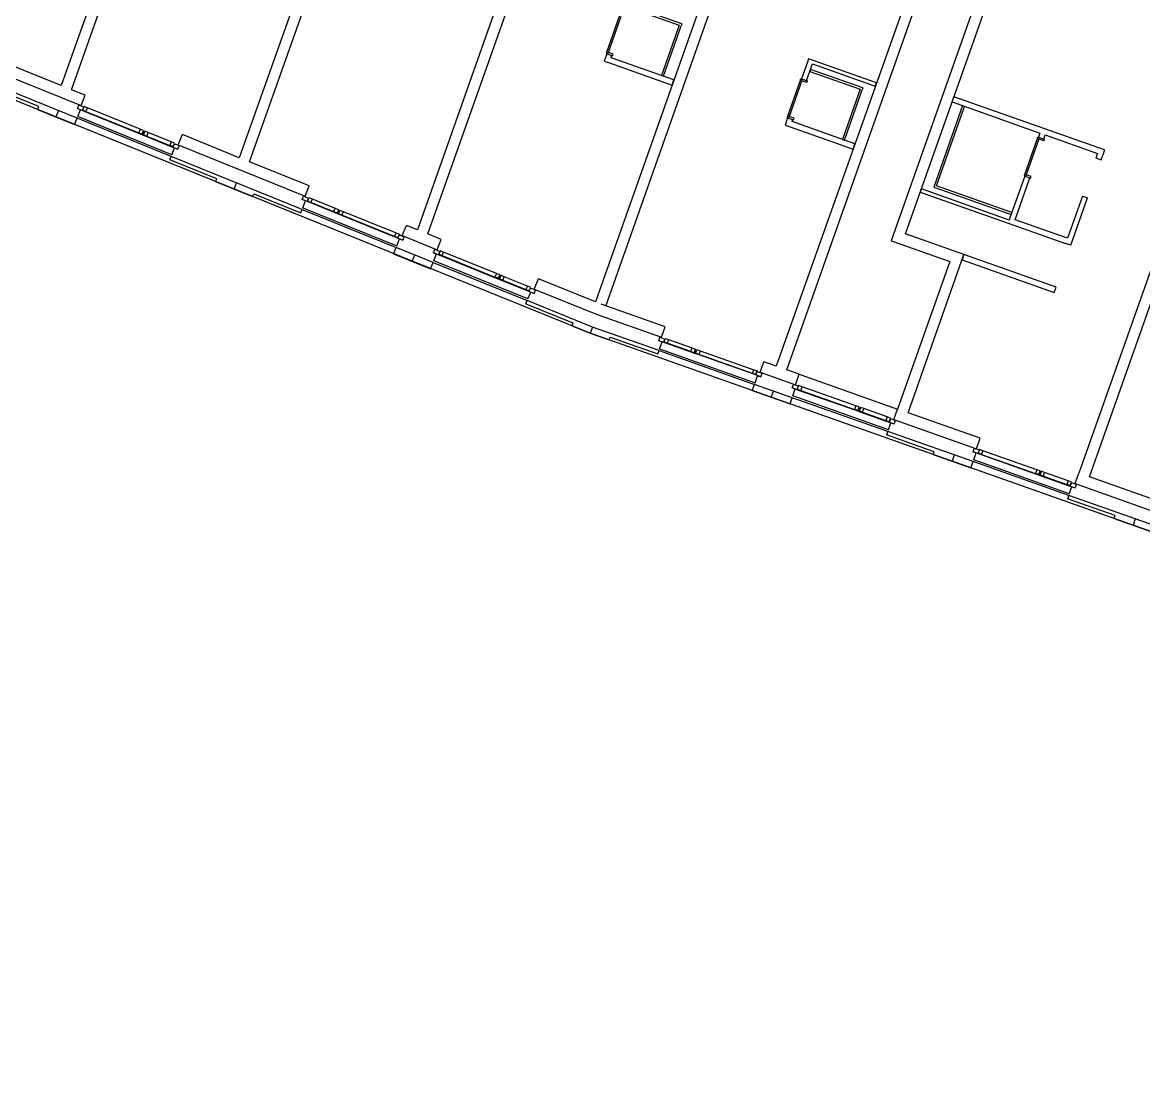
# Model space of a CAD drawing. Header units: metres. Extents: x 2681598 to 2681800, y 1249481 to 1249590.
# Drawn here: x 2681689.14 to 2681714.41, y 1249492.32 to 1249515.99 of the extents above; entities that cross this region are included whole.
import ezdxf

# ---------------------------------------------------------------- set-up
doc = ezdxf.new("R2010")
doc.units = ezdxf.units.M
doc.layers.add('flaeche', color=7, linetype='Continuous', true_color=0xffffff)
doc.layers.add('linien', color=7, linetype='Continuous', true_color=0x000000)

msp = doc.modelspace()

# ---------------------------------------------------------------- linework, layer by layer
at = {"layer": 'flaeche'}
msp.add_lwpolyline([(2681746.873, 1249492.32), (2681740.641, 1249494.59), (2681740.546, 1249494.32), (2681740.391, 1249494.375), (2681740.416, 1249494.444), (2681725.599, 1249499.675), (2681725.893, 1249500.511), (2681701.936, 1249508.982), (2681653.784, 1249528.486)], dxfattribs=at)
at = {"layer": 'linien'}
for p, q in [((2681701.936, 1249508.982), (2681598.478, 1249550.888)), ((2681694.114, 1249526.156), (2681690.016, 1249514.565)), ((2681690.248, 1249514.471), (2681694.35, 1249526.073)), ((2681698.191, 1249524.714), (2681694.028, 1249512.94)), ((2681694.26, 1249512.846), (2681698.427, 1249524.631)), ((2681702.269, 1249523.273), (2681698.041, 1249511.315)), ((2681698.273, 1249511.221), (2681702.505, 1249523.189)), ((2681706.347, 1249521.831), (2681702.054, 1249509.689)), ((2681702.286, 1249509.595), (2681706.582, 1249521.748)), ((2681710.382, 1249520.27), (2681706.129, 1249508.241)), ((2681706.365, 1249508.158), (2681710.618, 1249520.187)), ((2681711.691, 1249519.471), (2681708.72, 1249511.069)), ((2681709.039, 1249511.222), (2681711.926, 1249519.387)), ((2681702.809, 1249516.325), (2681703.94, 1249515.925)), ((2681704.004, 1249515.956), (2681702.826, 1249516.373)), ((2681716.691, 1249516.415), (2681712.949, 1249505.83)), ((2681713.184, 1249505.747), (2681716.927, 1249516.331)), ((2681702.595, 1249516.141), (2681702.302, 1249515.311)), ((2681702.34, 1249515.298), (2681702.633, 1249516.128)), ((2681703.94, 1249515.925), (2681703.54, 1249514.794)), ((2681703.588, 1249514.777), (2681703.988, 1249515.909)), ((2681704.004, 1249515.956), (2681703.988, 1249515.909)), ((2681702.308, 1249515.283), (2681702.25, 1249515.118)), ((2681702.302, 1249515.311), (2681702.294, 1249515.288)), ((2681702.294, 1249515.288), (2681702.308, 1249515.283)), ((2681702.34, 1249515.298), (2681702.302, 1249515.311)), ((2681702.308, 1249515.283), (2681702.426, 1249515.241)), ((2681702.308, 1249515.283), (2681702.44, 1249515.236)), ((2681702.308, 1249515.283), (2681702.426, 1249515.241)), ((2681702.345, 1249515.312), (2681702.34, 1249515.298)), ((2681702.453, 1249515.274), (2681702.345, 1249515.312)), ((2681702.409, 1249515.194), (2681702.426, 1249515.241)), ((2681702.44, 1249515.236), (2681702.453, 1249515.274)), ((2681690.016, 1249514.565), (2681688.731, 1249515.085)), ((2681702.25, 1249515.118), (2681702.367, 1249515.076)), ((2681702.367, 1249515.076), (2681703.782, 1249514.576)), ((2681703.823, 1249514.694), (2681702.409, 1249515.194)), ((2681706.829, 1249515.095), (2681706.696, 1249514.718)), ((2681706.813, 1249514.676), (2681706.947, 1249515.053)), ((2681706.854, 1249515.166), (2681706.829, 1249515.095)), ((2681708.386, 1249514.624), (2681706.854, 1249515.166)), ((2681706.947, 1249515.053), (2681708.361, 1249514.553)), ((2681688.638, 1249514.854), (2681690.461, 1249514.115)), ((2681703.54, 1249514.794), (2681703.588, 1249514.777)), ((2681703.782, 1249514.576), (2681703.823, 1249514.694)), ((2681706.673, 1249514.699), (2681706.38, 1249513.87)), ((2681706.673, 1249514.699), (2681706.681, 1249514.723)), ((2681706.711, 1249514.686), (2681706.673, 1249514.699)), ((2681706.681, 1249514.723), (2681706.696, 1249514.718)), ((2681706.696, 1249514.718), (2681706.813, 1249514.676)), ((2681706.696, 1249514.718), (2681706.828, 1249514.671)), ((2681706.696, 1249514.718), (2681706.813, 1249514.676)), ((2681706.903, 1249514.931), (2681706.887, 1249514.884)), ((2681706.887, 1249514.884), (2681708.018, 1249514.484)), ((2681708.082, 1249514.514), (2681706.903, 1249514.931)), ((2681689.507, 1249514.091), (2681688.448, 1249514.521)), ((2681690.371, 1249513.828), (2681688.478, 1249514.595)), ((2681690.555, 1249514.347), (2681690.248, 1249514.471)), ((2681706.417, 1249513.856), (2681706.711, 1249514.686)), ((2681706.706, 1249514.672), (2681706.711, 1249514.686)), ((2681706.814, 1249514.633), (2681706.706, 1249514.672)), ((2681706.828, 1249514.671), (2681706.814, 1249514.633)), ((2681708.018, 1249514.484), (2681707.618, 1249513.352)), ((2681707.665, 1249513.336), (2681708.065, 1249514.467)), ((2681708.082, 1249514.514), (2681708.065, 1249514.467)), ((2681708.361, 1249514.553), (2681708.386, 1249514.624)), ((2681690.461, 1249514.115), (2681690.555, 1249514.347)), ((2681690.461, 1249514.115), (2681690.555, 1249514.347)), ((2681710.091, 1249514.196), (2681710.133, 1249514.314)), ((2681710.091, 1249514.196), (2681712.071, 1249513.496)), ((2681713.527, 1249513.114), (2681710.133, 1249514.314)), ((2681689.481, 1249514.027), (2681689.507, 1249514.091)), ((2681689.481, 1249514.027), (2681690.315, 1249513.689)), ((2681689.898, 1249513.858), (2681689.954, 1249513.997)), ((2681690.38, 1249514.049), (2681690.411, 1249514.125)), ((2681690.38, 1249514.049), (2681690.535, 1249513.986)), ((2681690.449, 1249514.021), (2681690.38, 1249514.049)), ((2681690.386, 1249513.865), (2681690.449, 1249514.021)), ((2681690.411, 1249514.125), (2681690.415, 1249514.134)), ((2681690.522, 1249514.08), (2681690.411, 1249514.125)), ((2681690.528, 1249514.094), (2681690.495, 1249514.013)), ((2681690.495, 1249514.013), (2681690.522, 1249514.08)), ((2681690.539, 1249513.996), (2681690.495, 1249514.013)), ((2681690.495, 1249514.013), (2681690.57, 1249513.983)), ((2681690.603, 1249514.064), (2681690.528, 1249514.094)), ((2681690.535, 1249513.986), (2681690.539, 1249513.996)), ((2681690.535, 1249513.986), (2681691.79, 1249513.477)), ((2681690.57, 1249513.983), (2681690.603, 1249514.064)), ((2681690.57, 1249513.983), (2681691.763, 1249513.5)), ((2681691.796, 1249513.581), (2681690.603, 1249514.064)), ((2681710.327, 1249514.113), (2681709.677, 1249512.275)), ((2681709.74, 1249512.305), (2681710.374, 1249514.096)), ((2681710.374, 1249514.096), (2681710.327, 1249514.113)), ((2681690.315, 1249513.689), (2681690.371, 1249513.828)), ((2681690.315, 1249513.689), (2681690.371, 1249513.828)), ((2681692.49, 1249512.969), (2681690.371, 1249513.828)), ((2681692.505, 1249513.006), (2681690.386, 1249513.865)), ((2681706.385, 1249513.841), (2681706.327, 1249513.676)), ((2681706.38, 1249513.87), (2681706.371, 1249513.846)), ((2681706.371, 1249513.846), (2681706.385, 1249513.841)), ((2681706.38, 1249513.87), (2681706.417, 1249513.856)), ((2681706.385, 1249513.841), (2681706.503, 1249513.799)), ((2681706.385, 1249513.841), (2681706.517, 1249513.794)), ((2681706.385, 1249513.841), (2681706.503, 1249513.799)), ((2681706.422, 1249513.87), (2681706.417, 1249513.856)), ((2681706.531, 1249513.832), (2681706.422, 1249513.87)), ((2681706.487, 1249513.752), (2681706.503, 1249513.799)), ((2681707.901, 1249513.252), (2681706.487, 1249513.752)), ((2681706.517, 1249513.794), (2681706.531, 1249513.832)), ((2681691.796, 1249513.581), (2681691.763, 1249513.5)), ((2681691.763, 1249513.5), (2681691.838, 1249513.469)), ((2681691.794, 1249513.487), (2681691.79, 1249513.477)), ((2681691.79, 1249513.477), (2681691.848, 1249513.454)), ((2681691.838, 1249513.469), (2681691.794, 1249513.487)), ((2681691.871, 1249513.55), (2681691.796, 1249513.581)), ((2681691.838, 1249513.469), (2681691.871, 1249513.55)), ((2681691.865, 1249513.536), (2681691.838, 1249513.469)), ((2681691.848, 1249513.454), (2681691.905, 1249513.431)), ((2681691.898, 1249513.539), (2681691.865, 1249513.458)), ((2681691.879, 1249513.53), (2681691.865, 1249513.536)), ((2681691.865, 1249513.458), (2681691.892, 1249513.525)), ((2681691.909, 1249513.441), (2681691.865, 1249513.458)), ((2681691.865, 1249513.458), (2681691.94, 1249513.428)), ((2681691.892, 1249513.525), (2681691.879, 1249513.53)), ((2681691.973, 1249513.509), (2681691.898, 1249513.539)), ((2681691.905, 1249513.431), (2681691.909, 1249513.441)), ((2681691.905, 1249513.431), (2681692.488, 1249513.195)), ((2681691.94, 1249513.428), (2681691.973, 1249513.509)), ((2681692.494, 1249513.298), (2681691.973, 1249513.509)), ((2681692.65, 1249513.228), (2681692.744, 1249513.46)), ((2681692.65, 1249513.228), (2681692.744, 1249513.46)), ((2681694.028, 1249512.94), (2681692.744, 1249513.46)), ((2681706.327, 1249513.676), (2681706.445, 1249513.634)), ((2681706.445, 1249513.634), (2681707.859, 1249513.134)), ((2681712.071, 1249513.496), (2681712.037, 1249513.402)), ((2681712.155, 1249513.36), (2681712.189, 1249513.455)), ((2681712.189, 1249513.455), (2681713.367, 1249513.038)), ((2681691.94, 1249513.428), (2681692.461, 1249513.217)), ((2681692.494, 1249513.298), (2681692.461, 1249513.217)), ((2681692.461, 1249513.217), (2681692.536, 1249513.187)), ((2681692.492, 1249513.204), (2681692.488, 1249513.195)), ((2681692.488, 1249513.195), (2681692.644, 1249513.132)), ((2681692.536, 1249513.187), (2681692.492, 1249513.204)), ((2681692.569, 1249513.268), (2681692.494, 1249513.298)), ((2681692.536, 1249513.187), (2681692.569, 1249513.268)), ((2681692.563, 1249513.253), (2681692.536, 1249513.187)), ((2681692.674, 1249513.208), (2681692.563, 1249513.253)), ((2681692.644, 1249513.132), (2681692.674, 1249513.208)), ((2681692.65, 1249513.228), (2681695.509, 1249512.07)), ((2681692.674, 1249513.208), (2681692.678, 1249513.217)), ((2681707.618, 1249513.352), (2681707.665, 1249513.336)), ((2681707.859, 1249513.134), (2681707.901, 1249513.252)), ((2681712.015, 1249513.384), (2681711.722, 1249512.554)), ((2681711.759, 1249512.54), (2681712.053, 1249513.37)), ((2681712.015, 1249513.384), (2681712.023, 1249513.407)), ((2681712.053, 1249513.37), (2681712.015, 1249513.384)), ((2681712.023, 1249513.407), (2681712.037, 1249513.402)), ((2681712.037, 1249513.402), (2681712.155, 1249513.36)), ((2681712.037, 1249513.402), (2681712.169, 1249513.355)), ((2681712.037, 1249513.402), (2681712.155, 1249513.36)), ((2681712.048, 1249513.356), (2681712.053, 1249513.37)), ((2681712.156, 1249513.318), (2681712.048, 1249513.356)), ((2681712.169, 1249513.355), (2681712.156, 1249513.318)), ((2681692.46, 1249512.895), (2681692.49, 1249512.969)), ((2681695.444, 1249511.773), (2681692.49, 1249512.969)), ((2681692.505, 1249513.006), (2681692.568, 1249513.162)), ((2681692.568, 1249513.162), (2681692.644, 1249513.132)), ((2681713.367, 1249513.038), (2681713.33, 1249512.934)), ((2681713.33, 1249512.934), (2681713.448, 1249512.893)), ((2681713.33, 1249512.934), (2681713.448, 1249512.893)), ((2681713.448, 1249512.893), (2681713.485, 1249512.996)), ((2681713.527, 1249513.114), (2681713.485, 1249512.996)), ((2681693.52, 1249512.466), (2681692.46, 1249512.895)), ((2681695.603, 1249512.302), (2681694.26, 1249512.846)), ((2681693.494, 1249512.401), (2681693.52, 1249512.466)), ((2681711.727, 1249512.525), (2681711.394, 1249511.582)), ((2681711.512, 1249511.541), (2681711.845, 1249512.484)), ((2681711.722, 1249512.554), (2681711.713, 1249512.53)), ((2681711.713, 1249512.53), (2681711.727, 1249512.525)), ((2681711.722, 1249512.554), (2681711.759, 1249512.54)), ((2681711.727, 1249512.525), (2681711.845, 1249512.484)), ((2681711.727, 1249512.525), (2681711.859, 1249512.479)), ((2681711.727, 1249512.525), (2681711.845, 1249512.484)), ((2681711.764, 1249512.555), (2681711.759, 1249512.54)), ((2681711.873, 1249512.516), (2681711.764, 1249512.555)), ((2681711.859, 1249512.479), (2681711.873, 1249512.516)), ((2681693.494, 1249512.401), (2681694.328, 1249512.063)), ((2681693.911, 1249512.232), (2681693.967, 1249512.371)), ((2681695.509, 1249512.07), (2681695.603, 1249512.302)), ((2681695.509, 1249512.07), (2681695.603, 1249512.302)), ((2681709.398, 1249512.235), (2681709.373, 1249512.165)), ((2681711.377, 1249511.535), (2681709.398, 1249512.235)), ((2681709.677, 1249512.275), (2681709.724, 1249512.258)), ((2681709.724, 1249512.258), (2681711.421, 1249511.658)), ((2681711.437, 1249511.705), (2681709.74, 1249512.305)), ((2681694.328, 1249512.063), (2681694.354, 1249512.128)), ((2681694.354, 1249512.128), (2681695.414, 1249511.699)), ((2681695.447, 1249511.996), (2681695.477, 1249512.072)), ((2681695.602, 1249511.934), (2681695.447, 1249511.996)), ((2681695.522, 1249511.966), (2681695.447, 1249511.996)), ((2681695.459, 1249511.81), (2681695.522, 1249511.966)), ((2681695.477, 1249512.072), (2681695.481, 1249512.082)), ((2681695.477, 1249512.072), (2681695.589, 1249512.027)), ((2681695.562, 1249511.961), (2681695.595, 1249512.042)), ((2681695.589, 1249512.027), (2681695.562, 1249511.961)), ((2681695.562, 1249511.961), (2681695.606, 1249511.943)), ((2681695.637, 1249511.931), (2681695.562, 1249511.961)), ((2681695.595, 1249512.042), (2681695.67, 1249512.012)), ((2681695.606, 1249511.943), (2681695.602, 1249511.934)), ((2681696.185, 1249511.697), (2681695.602, 1249511.934)), ((2681695.67, 1249512.012), (2681695.637, 1249511.931)), ((2681696.158, 1249511.72), (2681695.637, 1249511.931)), ((2681695.67, 1249512.012), (2681696.191, 1249511.801)), ((2681709.373, 1249512.165), (2681711.352, 1249511.465)), ((2681713.027, 1249512.076), (2681712.69, 1249511.124)), ((2681712.767, 1249510.965), (2681713.145, 1249512.035)), ((2681713.027, 1249512.076), (2681713.145, 1249512.035)), ((2681713.027, 1249512.076), (2681713.145, 1249512.035)), ((2681695.414, 1249511.699), (2681695.444, 1249511.773)), ((2681695.444, 1249511.773), (2681697.563, 1249510.915)), ((2681695.459, 1249511.81), (2681697.578, 1249510.952)), ((2681696.158, 1249511.72), (2681696.191, 1249511.801)), ((2681696.233, 1249511.689), (2681696.158, 1249511.72)), ((2681696.185, 1249511.697), (2681696.189, 1249511.707)), ((2681696.242, 1249511.674), (2681696.185, 1249511.697)), ((2681696.189, 1249511.707), (2681696.233, 1249511.689)), ((2681696.191, 1249511.801), (2681696.266, 1249511.77)), ((2681696.266, 1249511.77), (2681696.233, 1249511.689)), ((2681696.233, 1249511.689), (2681696.26, 1249511.756)), ((2681696.3, 1249511.651), (2681696.242, 1249511.674)), ((2681696.26, 1249511.678), (2681696.293, 1249511.759)), ((2681696.26, 1249511.756), (2681696.273, 1249511.75)), ((2681696.287, 1249511.745), (2681696.26, 1249511.678)), ((2681696.26, 1249511.678), (2681696.304, 1249511.661)), ((2681696.335, 1249511.648), (2681696.26, 1249511.678)), ((2681696.273, 1249511.75), (2681696.287, 1249511.745)), ((2681696.293, 1249511.759), (2681696.368, 1249511.729)), ((2681696.368, 1249511.729), (2681696.335, 1249511.648)), ((2681696.368, 1249511.729), (2681697.561, 1249511.246)), ((2681711.437, 1249511.705), (2681711.421, 1249511.658)), ((2681696.304, 1249511.661), (2681696.3, 1249511.651)), ((2681697.555, 1249511.142), (2681696.3, 1249511.651)), ((2681697.528, 1249511.165), (2681696.335, 1249511.648)), ((2681697.698, 1249511.184), (2681697.792, 1249511.415)), ((2681697.698, 1249511.184), (2681697.792, 1249511.415)), ((2681698.041, 1249511.315), (2681697.792, 1249511.415)), ((2681711.352, 1249511.465), (2681712.649, 1249511.006)), ((2681711.394, 1249511.582), (2681711.377, 1249511.535)), ((2681712.69, 1249511.124), (2681711.512, 1249511.541)), ((2681697.528, 1249511.165), (2681697.561, 1249511.246)), ((2681697.603, 1249511.134), (2681697.528, 1249511.165)), ((2681697.561, 1249511.246), (2681697.636, 1249511.215)), ((2681697.636, 1249511.215), (2681697.603, 1249511.134)), ((2681697.603, 1249511.134), (2681697.63, 1249511.201)), ((2681697.63, 1249511.201), (2681697.741, 1249511.155)), ((2681697.698, 1249511.184), (2681698.486, 1249510.864)), ((2681697.741, 1249511.155), (2681697.745, 1249511.165)), ((2681698.58, 1249511.096), (2681698.273, 1249511.221)), ((2681710.123, 1249510.838), (2681709.039, 1249511.222)), ((2681697.506, 1249510.776), (2681697.563, 1249510.915)), ((2681697.506, 1249510.776), (2681697.563, 1249510.915)), ((2681697.555, 1249511.142), (2681697.559, 1249511.152)), ((2681697.71, 1249511.079), (2681697.555, 1249511.142)), ((2681697.559, 1249511.152), (2681697.603, 1249511.134)), ((2681698.397, 1249510.577), (2681697.563, 1249510.915)), ((2681697.578, 1249510.952), (2681697.641, 1249511.108)), ((2681697.641, 1249511.108), (2681697.71, 1249511.079)), ((2681697.71, 1249511.079), (2681697.741, 1249511.155)), ((2681698.486, 1249510.864), (2681698.58, 1249511.096)), ((2681698.486, 1249510.864), (2681698.58, 1249511.096)), ((2681708.72, 1249511.069), (2681708.956, 1249510.986)), ((2681708.956, 1249510.986), (2681710.04, 1249510.603)), ((2681712.767, 1249510.965), (2681712.649, 1249511.006)), ((2681697.506, 1249510.776), (2681698.34, 1249510.438)), ((2681697.923, 1249510.607), (2681697.98, 1249510.746)), ((2681698.405, 1249510.798), (2681698.436, 1249510.874)), ((2681698.405, 1249510.798), (2681698.561, 1249510.735)), ((2681698.475, 1249510.77), (2681698.405, 1249510.798)), ((2681698.412, 1249510.614), (2681698.475, 1249510.77)), ((2681698.436, 1249510.874), (2681698.44, 1249510.883)), ((2681698.547, 1249510.829), (2681698.436, 1249510.874)), ((2681698.553, 1249510.844), (2681698.521, 1249510.763)), ((2681698.521, 1249510.763), (2681698.547, 1249510.829)), ((2681698.565, 1249510.745), (2681698.521, 1249510.763)), ((2681698.521, 1249510.763), (2681698.596, 1249510.732)), ((2681698.628, 1249510.813), (2681698.553, 1249510.844)), ((2681698.561, 1249510.735), (2681698.565, 1249510.745)), ((2681698.561, 1249510.735), (2681699.816, 1249510.227)), ((2681698.596, 1249510.732), (2681698.628, 1249510.813)), ((2681698.596, 1249510.732), (2681699.789, 1249510.249)), ((2681699.822, 1249510.33), (2681698.628, 1249510.813)), ((2681709.099, 1249507.191), (2681710.359, 1249510.755)), ((2681710.359, 1249510.755), (2681710.123, 1249510.838)), ((2681710.359, 1249510.755), (2681710.317, 1249510.637)), ((2681712.433, 1249510.022), (2681710.359, 1249510.755)), ((2681698.34, 1249510.438), (2681698.397, 1249510.577)), ((2681698.34, 1249510.438), (2681698.397, 1249510.577)), ((2681698.397, 1249510.577), (2681700.516, 1249509.719)), ((2681700.531, 1249509.756), (2681698.412, 1249510.614)), ((2681710.04, 1249510.603), (2681708.863, 1249507.275)), ((2681710.317, 1249510.637), (2681712.392, 1249509.904)), ((2681699.822, 1249510.33), (2681699.789, 1249510.249)), ((2681699.789, 1249510.249), (2681699.864, 1249510.219)), ((2681699.82, 1249510.236), (2681699.816, 1249510.227)), ((2681699.816, 1249510.227), (2681699.873, 1249510.203)), ((2681699.864, 1249510.219), (2681699.82, 1249510.236)), ((2681699.897, 1249510.3), (2681699.822, 1249510.33)), ((2681699.864, 1249510.219), (2681699.897, 1249510.3)), ((2681699.891, 1249510.285), (2681699.864, 1249510.219)), ((2681699.873, 1249510.203), (2681699.931, 1249510.18)), ((2681699.923, 1249510.289), (2681699.891, 1249510.208)), ((2681699.904, 1249510.279), (2681699.891, 1249510.285)), ((2681699.891, 1249510.208), (2681699.917, 1249510.274)), ((2681699.935, 1249510.19), (2681699.891, 1249510.208)), ((2681699.891, 1249510.208), (2681699.966, 1249510.177)), ((2681699.917, 1249510.274), (2681699.904, 1249510.279)), ((2681699.999, 1249510.258), (2681699.923, 1249510.289)), ((2681699.931, 1249510.18), (2681699.935, 1249510.19)), ((2681699.931, 1249510.18), (2681700.514, 1249509.944)), ((2681699.966, 1249510.177), (2681699.999, 1249510.258)), ((2681699.966, 1249510.177), (2681700.487, 1249509.966)), ((2681700.519, 1249510.047), (2681699.999, 1249510.258)), ((2681700.676, 1249509.978), (2681700.77, 1249510.209)), ((2681700.676, 1249509.978), (2681700.77, 1249510.209)), ((2681702.054, 1249509.689), (2681700.77, 1249510.209)), ((2681700.519, 1249510.047), (2681700.487, 1249509.966)), ((2681700.487, 1249509.966), (2681700.562, 1249509.936)), ((2681700.518, 1249509.954), (2681700.514, 1249509.944)), ((2681700.514, 1249509.944), (2681700.669, 1249509.881)), ((2681700.562, 1249509.936), (2681700.518, 1249509.954)), ((2681700.595, 1249510.017), (2681700.519, 1249510.047)), ((2681700.531, 1249509.756), (2681700.594, 1249509.911)), ((2681700.562, 1249509.936), (2681700.595, 1249510.017)), ((2681700.589, 1249510.002), (2681700.562, 1249509.936)), ((2681700.7, 1249509.957), (2681700.589, 1249510.002)), ((2681700.594, 1249509.911), (2681700.669, 1249509.881)), ((2681700.669, 1249509.881), (2681700.7, 1249509.957)), ((2681700.676, 1249509.978), (2681702.096, 1249509.402)), ((2681700.7, 1249509.957), (2681700.703, 1249509.966)), ((2681712.392, 1249509.904), (2681712.433, 1249510.022)), ((2681700.486, 1249509.645), (2681700.516, 1249509.719)), ((2681700.486, 1249509.645), (2681701.545, 1249509.215)), ((2681701.989, 1249509.122), (2681700.516, 1249509.719)), ((2681702.096, 1249509.402), (2681703.539, 1249508.892)), ((2681703.622, 1249509.128), (2681702.184, 1249509.636)), ((2681701.545, 1249509.215), (2681701.519, 1249509.15)), ((2681701.519, 1249509.15), (2681701.936, 1249508.982)), ((2681701.989, 1249509.122), (2681701.936, 1249508.982)), ((2681701.936, 1249508.982), (2681702.36, 1249508.832)), ((2681722.324, 1249501.773), (2681701.936, 1249508.982)), ((2681703.487, 1249508.592), (2681701.989, 1249509.122)), ((2681702.36, 1249508.832), (2681702.384, 1249508.898)), ((2681702.384, 1249508.898), (2681703.46, 1249508.517)), ((2681703.48, 1249508.815), (2681703.507, 1249508.893)), ((2681703.507, 1249508.893), (2681703.51, 1249508.902)), ((2681703.507, 1249508.893), (2681703.62, 1249508.853)), ((2681703.539, 1249508.892), (2681703.622, 1249509.128)), ((2681703.539, 1249508.892), (2681703.622, 1249509.128)), ((2681703.638, 1249508.76), (2681703.48, 1249508.815)), ((2681703.556, 1249508.788), (2681703.48, 1249508.815)), ((2681703.5, 1249508.63), (2681703.556, 1249508.788)), ((2681703.5, 1249508.63), (2681705.653, 1249507.869)), ((2681703.596, 1249508.785), (2681703.625, 1249508.868)), ((2681703.62, 1249508.853), (2681703.596, 1249508.785)), ((2681703.596, 1249508.785), (2681703.641, 1249508.77)), ((2681703.673, 1249508.758), (2681703.596, 1249508.785)), ((2681703.625, 1249508.868), (2681703.702, 1249508.841)), ((2681703.641, 1249508.77), (2681703.638, 1249508.76)), ((2681704.231, 1249508.55), (2681703.638, 1249508.76)), ((2681703.702, 1249508.841), (2681703.673, 1249508.758)), ((2681704.203, 1249508.571), (2681703.673, 1249508.758)), ((2681703.702, 1249508.841), (2681704.232, 1249508.654)), ((2681704.203, 1249508.571), (2681704.232, 1249508.654)), ((2681704.232, 1249508.654), (2681704.308, 1249508.627)), ((2681703.46, 1249508.517), (2681703.487, 1249508.592)), ((2681703.487, 1249508.592), (2681705.639, 1249507.831)), ((2681704.279, 1249508.544), (2681704.203, 1249508.571)), ((2681704.231, 1249508.55), (2681704.234, 1249508.56)), ((2681704.289, 1249508.529), (2681704.231, 1249508.55)), ((2681704.234, 1249508.56), (2681704.279, 1249508.544)), ((2681704.308, 1249508.627), (2681704.279, 1249508.544)), ((2681704.279, 1249508.544), (2681704.303, 1249508.611)), ((2681704.348, 1249508.509), (2681704.289, 1249508.529)), ((2681704.303, 1249508.611), (2681704.316, 1249508.607)), ((2681704.306, 1249508.534), (2681704.335, 1249508.617)), ((2681704.33, 1249508.602), (2681704.306, 1249508.534)), ((2681704.306, 1249508.534), (2681704.351, 1249508.519)), ((2681704.383, 1249508.507), (2681704.306, 1249508.534)), ((2681704.316, 1249508.607), (2681704.33, 1249508.602)), ((2681704.335, 1249508.617), (2681704.412, 1249508.59)), ((2681704.351, 1249508.519), (2681704.348, 1249508.509)), ((2681705.622, 1249508.058), (2681704.348, 1249508.509)), ((2681704.412, 1249508.59), (2681704.383, 1249508.507)), ((2681705.593, 1249508.079), (2681704.383, 1249508.507)), ((2681704.412, 1249508.59), (2681705.623, 1249508.162)), ((2681705.593, 1249508.079), (2681705.623, 1249508.162)), ((2681705.623, 1249508.162), (2681705.699, 1249508.135)), ((2681705.699, 1249508.135), (2681705.67, 1249508.052)), ((2681705.763, 1249508.106), (2681705.846, 1249508.341)), ((2681705.763, 1249508.106), (2681705.846, 1249508.341)), ((2681706.129, 1249508.241), (2681705.846, 1249508.341)), ((2681706.648, 1249508.058), (2681706.365, 1249508.158)), ((2681705.67, 1249508.052), (2681705.593, 1249508.079)), ((2681705.622, 1249508.058), (2681705.625, 1249508.068)), ((2681705.779, 1249508.002), (2681705.622, 1249508.058)), ((2681705.625, 1249508.068), (2681705.67, 1249508.052)), ((2681705.653, 1249507.869), (2681705.709, 1249508.027)), ((2681705.67, 1249508.052), (2681705.694, 1249508.12)), ((2681705.694, 1249508.12), (2681705.807, 1249508.08)), ((2681705.709, 1249508.027), (2681705.779, 1249508.002)), ((2681705.763, 1249508.106), (2681706.564, 1249507.822)), ((2681705.779, 1249508.002), (2681705.807, 1249508.08)), ((2681705.807, 1249508.08), (2681705.81, 1249508.089)), ((2681706.564, 1249507.822), (2681706.648, 1249508.058)), ((2681706.564, 1249507.822), (2681706.648, 1249508.058)), ((2681706.648, 1249508.058), (2681708.863, 1249507.275)), ((2681705.589, 1249507.69), (2681705.639, 1249507.831)), ((2681705.589, 1249507.69), (2681705.639, 1249507.831)), ((2681705.589, 1249507.69), (2681706.438, 1249507.39)), ((2681706.488, 1249507.531), (2681705.639, 1249507.831)), ((2681706.014, 1249507.54), (2681706.064, 1249507.681)), ((2681706.487, 1249507.752), (2681706.514, 1249507.83)), ((2681706.487, 1249507.752), (2681706.644, 1249507.696)), ((2681706.557, 1249507.727), (2681706.487, 1249507.752)), ((2681706.501, 1249507.569), (2681706.557, 1249507.727)), ((2681706.514, 1249507.83), (2681706.517, 1249507.839)), ((2681706.627, 1249507.79), (2681706.514, 1249507.83)), ((2681706.632, 1249507.805), (2681706.603, 1249507.722)), ((2681706.603, 1249507.722), (2681706.627, 1249507.79)), ((2681706.648, 1249507.706), (2681706.603, 1249507.722)), ((2681706.603, 1249507.722), (2681706.68, 1249507.695)), ((2681706.709, 1249507.778), (2681706.632, 1249507.805)), ((2681706.644, 1249507.696), (2681706.648, 1249507.706)), ((2681706.644, 1249507.696), (2681707.919, 1249507.246)), ((2681706.68, 1249507.695), (2681706.709, 1249507.778)), ((2681706.68, 1249507.695), (2681707.89, 1249507.267)), ((2681707.92, 1249507.35), (2681706.709, 1249507.778)), ((2681706.438, 1249507.39), (2681706.488, 1249507.531)), ((2681706.438, 1249507.39), (2681706.488, 1249507.531)), ((2681708.641, 1249506.77), (2681706.488, 1249507.531)), ((2681708.654, 1249506.808), (2681706.501, 1249507.569)), ((2681707.92, 1249507.35), (2681707.89, 1249507.267)), ((2681707.89, 1249507.267), (2681707.967, 1249507.24)), ((2681707.922, 1249507.256), (2681707.919, 1249507.246)), ((2681707.919, 1249507.246), (2681707.977, 1249507.225)), ((2681707.996, 1249507.323), (2681707.92, 1249507.35)), ((2681707.967, 1249507.24), (2681707.922, 1249507.256)), ((2681707.967, 1249507.24), (2681707.996, 1249507.323)), ((2681707.991, 1249507.307), (2681707.967, 1249507.24)), ((2681707.977, 1249507.225), (2681708.035, 1249507.205)), ((2681708.004, 1249507.303), (2681707.991, 1249507.307)), ((2681708.023, 1249507.313), (2681707.994, 1249507.23)), ((2681707.994, 1249507.23), (2681708.018, 1249507.298)), ((2681708.039, 1249507.215), (2681707.994, 1249507.23)), ((2681707.994, 1249507.23), (2681708.071, 1249507.203)), ((2681708.018, 1249507.298), (2681708.004, 1249507.303)), ((2681708.1, 1249507.286), (2681708.023, 1249507.313)), ((2681708.035, 1249507.205), (2681708.039, 1249507.215)), ((2681708.035, 1249507.205), (2681708.628, 1249506.995)), ((2681708.071, 1249507.203), (2681708.1, 1249507.286)), ((2681708.071, 1249507.203), (2681708.6, 1249507.016)), ((2681708.63, 1249507.099), (2681708.1, 1249507.286)), ((2681708.78, 1249507.039), (2681708.863, 1249507.275)), ((2681708.78, 1249507.039), (2681708.863, 1249507.275)), ((2681710.725, 1249506.616), (2681709.099, 1249507.191)), ((2681708.63, 1249507.099), (2681708.6, 1249507.016)), ((2681708.6, 1249507.016), (2681708.677, 1249506.989)), ((2681708.632, 1249507.005), (2681708.628, 1249506.995)), ((2681708.628, 1249506.995), (2681708.786, 1249506.939)), ((2681708.706, 1249507.072), (2681708.63, 1249507.099)), ((2681708.677, 1249506.989), (2681708.632, 1249507.005)), ((2681708.654, 1249506.808), (2681708.71, 1249506.966)), ((2681708.677, 1249506.989), (2681708.706, 1249507.072)), ((2681708.701, 1249507.056), (2681708.677, 1249506.989)), ((2681708.814, 1249507.016), (2681708.701, 1249507.056)), ((2681708.71, 1249506.966), (2681708.786, 1249506.939)), ((2681708.78, 1249507.039), (2681710.642, 1249506.381)), ((2681708.786, 1249506.939), (2681708.814, 1249507.016)), ((2681708.814, 1249507.016), (2681708.817, 1249507.026)), ((2681708.641, 1249506.77), (2681708.614, 1249506.695)), ((2681709.69, 1249506.314), (2681708.614, 1249506.695)), ((2681710.566, 1249506.089), (2681708.641, 1249506.77)), ((2681710.642, 1249506.381), (2681710.725, 1249506.616)), ((2681710.642, 1249506.381), (2681710.725, 1249506.616)), ((2681710.564, 1249506.311), (2681710.592, 1249506.388)), ((2681710.592, 1249506.388), (2681710.595, 1249506.397)), ((2681710.705, 1249506.348), (2681710.592, 1249506.388)), ((2681710.71, 1249506.363), (2681710.681, 1249506.28)), ((2681710.786, 1249506.336), (2681710.71, 1249506.363)), ((2681709.667, 1249506.248), (2681709.69, 1249506.314)), ((2681709.667, 1249506.248), (2681710.516, 1249505.948)), ((2681710.141, 1249506.239), (2681710.091, 1249506.098)), ((2681710.564, 1249506.311), (2681710.722, 1249506.255)), ((2681710.635, 1249506.286), (2681710.564, 1249506.311)), ((2681710.579, 1249506.127), (2681710.635, 1249506.286)), ((2681712.732, 1249505.366), (2681710.579, 1249506.127)), ((2681710.681, 1249506.28), (2681710.705, 1249506.348)), ((2681710.726, 1249506.265), (2681710.681, 1249506.28)), ((2681710.681, 1249506.28), (2681710.757, 1249506.253)), ((2681710.722, 1249506.255), (2681710.726, 1249506.265)), ((2681710.722, 1249506.255), (2681711.996, 1249505.804)), ((2681710.757, 1249506.253), (2681710.786, 1249506.336)), ((2681710.757, 1249506.253), (2681711.968, 1249505.825)), ((2681711.997, 1249505.908), (2681710.786, 1249506.336)), ((2681710.516, 1249505.948), (2681710.566, 1249506.089)), ((2681710.516, 1249505.948), (2681710.566, 1249506.089)), ((2681712.718, 1249505.328), (2681710.566, 1249506.089)), ((2681711.997, 1249505.908), (2681711.968, 1249505.825)), ((2681712.074, 1249505.881), (2681711.997, 1249505.908)), ((2681712.044, 1249505.798), (2681712.074, 1249505.881)), ((2681712.068, 1249505.866), (2681712.044, 1249505.798)), ((2681712.082, 1249505.861), (2681712.068, 1249505.866)), ((2681712.101, 1249505.871), (2681712.072, 1249505.789)), ((2681712.072, 1249505.789), (2681712.096, 1249505.856)), ((2681712.096, 1249505.856), (2681712.082, 1249505.861)), ((2681712.177, 1249505.844), (2681712.101, 1249505.871)), ((2681711.968, 1249505.825), (2681712.044, 1249505.798)), ((2681712, 1249505.814), (2681711.996, 1249505.804)), ((2681711.996, 1249505.804), (2681712.055, 1249505.784)), ((2681712.044, 1249505.798), (2681712, 1249505.814)), ((2681712.055, 1249505.784), (2681712.113, 1249505.763)), ((2681712.117, 1249505.773), (2681712.072, 1249505.789)), ((2681712.072, 1249505.789), (2681712.148, 1249505.762)), ((2681712.113, 1249505.763), (2681712.117, 1249505.773)), ((2681712.113, 1249505.763), (2681712.706, 1249505.553)), ((2681712.148, 1249505.762), (2681712.177, 1249505.844)), ((2681712.148, 1249505.762), (2681712.678, 1249505.574)), ((2681712.707, 1249505.657), (2681712.177, 1249505.844)), ((2681712.707, 1249505.657), (2681712.678, 1249505.574)), ((2681712.784, 1249505.63), (2681712.707, 1249505.657)), ((2681712.754, 1249505.547), (2681712.784, 1249505.63)), ((2681712.778, 1249505.615), (2681712.754, 1249505.547)), ((2681712.891, 1249505.575), (2681712.778, 1249505.615)), ((2681712.865, 1249505.594), (2681712.949, 1249505.83)), ((2681712.865, 1249505.594), (2681712.949, 1249505.83)), ((2681714.803, 1249505.175), (2681713.184, 1249505.747)), ((2681712.678, 1249505.574), (2681712.754, 1249505.547)), ((2681712.71, 1249505.563), (2681712.706, 1249505.553)), ((2681712.706, 1249505.553), (2681712.864, 1249505.497)), ((2681712.754, 1249505.547), (2681712.71, 1249505.563)), ((2681712.732, 1249505.366), (2681712.788, 1249505.524)), ((2681712.788, 1249505.524), (2681712.864, 1249505.497)), ((2681712.864, 1249505.497), (2681712.891, 1249505.575)), ((2681712.865, 1249505.594), (2681714.72, 1249504.939)), ((2681712.891, 1249505.575), (2681712.895, 1249505.584)), ((2681712.718, 1249505.328), (2681712.692, 1249505.253)), ((2681713.768, 1249504.872), (2681712.692, 1249505.253)), ((2681714.643, 1249504.648), (2681712.718, 1249505.328)), ((2681713.745, 1249504.806), (2681713.768, 1249504.872)), ((2681713.745, 1249504.806), (2681714.593, 1249504.506)), ((2681714.219, 1249504.798), (2681714.169, 1249504.656))]:
    msp.add_line(p, q, dxfattribs=at)

doc.saveas('drawing.dxf')
